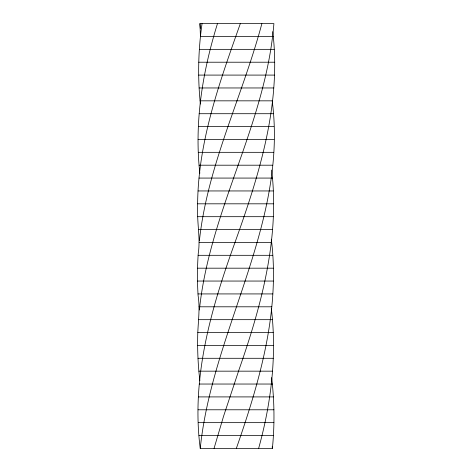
<?xml version="1.0" encoding="UTF-8"?>
<svg xmlns="http://www.w3.org/2000/svg" width="472" height="472" viewBox="0 0 472 472"><rect width="100%" height="100%" fill="white"/><g stroke="black" fill="none" stroke-linecap="round" stroke-linejoin="round"><path stroke-width="0.71" d="M272.739 31.642C281.678 105.215 258.432 177.372 233.823 245.652C210.571 310.31 191.166 379.051 200.228 448.4L272.373 448.4L272.185 446.789M199.839 173.248C194.157 122.779 202.523 71.803 217.474 23.6M240.331 23.6C218.978 83.733 196.688 145.529 197.644 210.252C197.272 224.79 200.482 239.239 198.228 253.7C197.255 267.624 197.207 281.607 198.098 295.537C200.399 310.01 197.615 324.441 197.662 338.984C197.473 352.956 198.234 366.939 199.868 380.815M200.252 448.4C212.335 329.975 288.115 222.979 272.202 100.837M236.348 448.4C259.706 381.5 280.291 310.818 271.317 239.215M272.397 448.4C274.728 424.865 274.45 401.082 271.642 377.6M202.051 23.6C198.228 50.221 197.603 77.302 200.382 104.052M214.046 448.4L223.575 416.216L239.074 369.552C261.34 305.75 279.825 238.212 271.66 170.026M199.379 310.016C204.034 264.574 218.495 220.943 233.581 178.074L239.794 160.374C255.393 116.029 270.108 70.729 273.902 23.6L199.945 23.6L200.441 36.474L273.235 36.474M199.379 240.826C207.479 165.188 242.472 96.4 261.883 23.6M258.638 448.4C271.217 403.023 277.023 355.339 271.312 308.411M199.367 49.348L274.138 49.348M198.771 62.215L274.527 62.215M198.688 75.089L274.391 75.089M199.125 87.963L273.736 87.963M200.069 100.837L272.592 100.837M199.154 113.711L273.3 113.711M198.364 126.585L273.872 126.585M198.087 139.452L273.931 139.452M198.334 152.326L273.477 152.326M199.101 165.2L272.509 165.2M199.048 178.074L272.427 178.074M198.093 190.948L273.217 190.948M197.662 203.815L273.5 203.815M197.756 216.689L273.276 216.689M198.376 229.563L272.55 229.563M199.19 242.437L271.671 242.437M198.116 255.311L272.704 255.311M197.55 268.185L273.241 268.185M197.508 281.052L273.27 281.052M197.998 293.926L272.792 293.926M199.013 306.8L271.819 306.8M198.511 319.674L272.427 319.674M197.815 332.548L273.211 332.548M197.638 345.416L273.495 345.416M197.998 358.289L273.27 358.289M198.871 371.163L272.545 371.163M199.261 384.037L272.362 384.037M198.417 396.911L273.382 396.911M198.093 409.784L273.902 409.784M198.287 422.652L273.902 422.652M199.007 435.526L273.394 435.526M200.317 28.426L199.945 23.6"/></g></svg>
